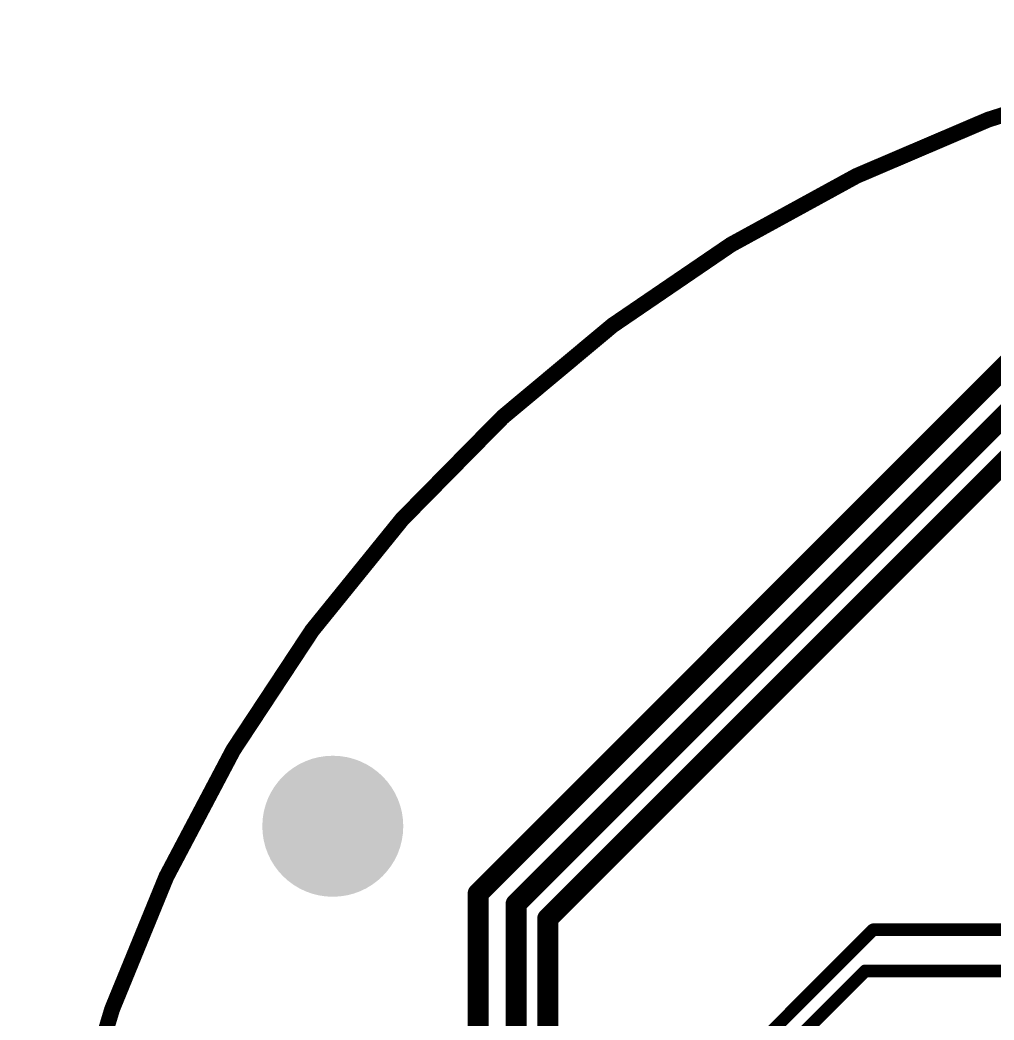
# Model space of a CAD drawing. Header units: millimetres. Extents: x -1.41 to 1.31, y -1.41 to 1.41.
# Drawn here: x -1.405 to -0.48, y 0.456 to 1.405 of the extents above; entities that cross this region are included whole.
import ezdxf

# ---------------------------------------------------------------- set-up
doc = ezdxf.new("R2010")
doc.units = ezdxf.units.MM
doc.header["$MEASUREMENT"] = 0
for name, color, linetype in [('BottomLayer', 5, 'Continuous'), ('BottomSolder', 6, 'Continuous'), ('Mechanical2', 216, 'Continuous'), ('MultiLayer', 9, 'Continuous'), ('PadHoleLayer', 156, 'Continuous'), ('TopLayer', 1, 'Continuous'), ('TopSolder', 216, 'Continuous')]:
    doc.layers.add(name, color=color, linetype=linetype)

msp = doc.modelspace()

# ---------------------------------------------------------------- hatches: boundary and pattern name
at = {"layer": 'BottomLayer'}
h = msp.add_hatch(color=5, dxfattribs=at)
edge = h.paths.add_edge_path()
edge.add_arc((-1.1081, 0.63976), 0.05906, 0, 360)
at = {"layer": 'BottomSolder'}
h = msp.add_hatch(color=6, dxfattribs=at)
edge = h.paths.add_edge_path()
edge.add_arc((-1.1081, 0.63976), 0.06306, 0, 360)
at = {"layer": 'MultiLayer'}
h = msp.add_hatch(color=9, dxfattribs=at)
edge = h.paths.add_edge_path()
edge.add_arc((-1.1081, 0.63976), 0.05906, 0, 360)
at = {"layer": 'PadHoleLayer'}
h = msp.add_hatch(color=156, dxfattribs=at)
edge = h.paths.add_edge_path()
edge.add_arc((-1.1081, 0.63976), 0.06693, 0, 360)
at = {"layer": 'TopLayer'}
h = msp.add_hatch(color=1, dxfattribs=at)
edge = h.paths.add_edge_path()
edge.add_arc((-1.1081, 0.63976), 0.05906, 0, 360)
at = {"layer": 'TopSolder'}
h = msp.add_hatch(color=216, dxfattribs=at)
edge = h.paths.add_edge_path()
edge.add_arc((-1.1081, 0.63976), 0.06306, 0, 360)

# ---------------------------------------------------------------- linework, layer by layer
at = {"layer": 'BottomLayer', "const_width": 0.012}
for points in [[(-1.03547, 0.101), (-0.595, 0.54147)], [(-0.595, 0.54147), (-0.127, 0.54147)], [(-1.104, 0.001), (-0.60253, 0.50247)], [(-0.60253, 0.50247), (-0.127, 0.50247)]]:
    msp.add_lwpolyline(points, dxfattribs=at)
at = {"layer": 'BottomLayer', "const_width": 0.006}
for points in [[(-0.598, 0.54147, 1), (-0.592, 0.54147, 1)], [(-0.598, 0.54147, 1), (-0.592, 0.54147, 1)], [(-0.60553, 0.50247, 1), (-0.59953, 0.50247, 1)], [(-0.60553, 0.50247, 1), (-0.59953, 0.50247, 1)]]:
    msp.add_lwpolyline(points, format="xyb", close=True, dxfattribs=at)
at = {"layer": 'Mechanical2', "const_width": 0.015}
msp.add_lwpolyline([(1.30453, -0.50159, -5.376897), (1.30384, 0.50339)], format="xyb", dxfattribs=at)
at = {"layer": 'TopLayer', "const_width": 0.02}
for points in [[(-0.97, 0.576), (-0.451, 1.095)], [(-0.934, 0.566), (-0.44, 1.06)], [(-0.904, 0.552), (-0.433, 1.023)], [(-0.97, -0.247), (-0.97, 0.576)], [(-0.934, -0.771), (-0.934, 0.566)], [(-0.904, -0.831), (-0.904, 0.552)]]:
    msp.add_lwpolyline(points, dxfattribs=at)
at = {"layer": 'TopLayer', "const_width": 0.01}
for points in [[(-0.975, 0.576, 1), (-0.965, 0.576, 1)], [(-0.975, 0.576, 1), (-0.965, 0.576, 1)], [(-0.939, 0.566, 1), (-0.929, 0.566, 1)], [(-0.939, 0.566, 1), (-0.929, 0.566, 1)], [(-0.909, 0.552, 1), (-0.899, 0.552, 1)], [(-0.909, 0.552, 1), (-0.899, 0.552, 1)]]:
    msp.add_lwpolyline(points, format="xyb", close=True, dxfattribs=at)

doc.saveas('drawing.dxf')
